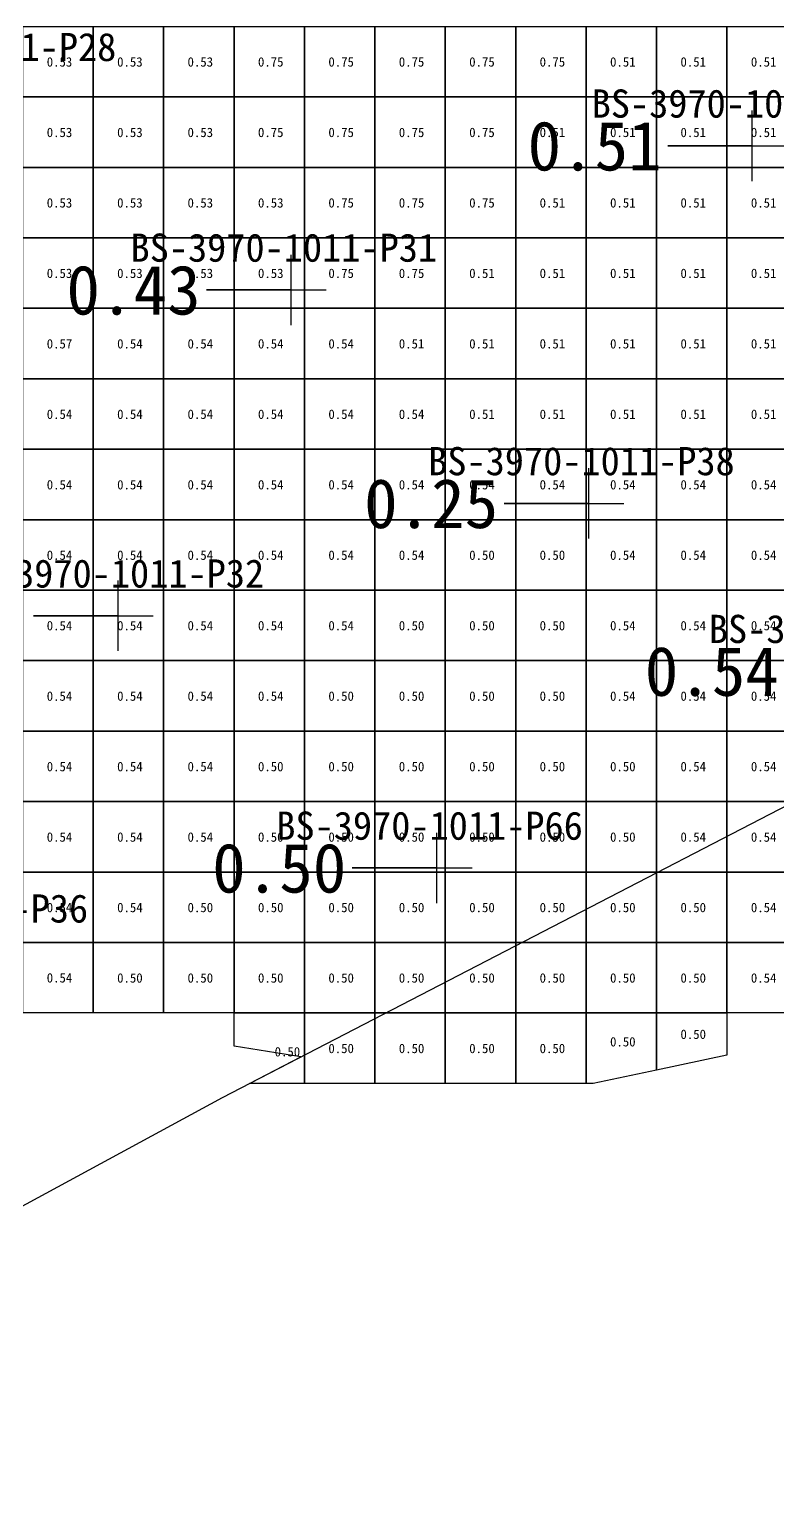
# Model space of a CAD drawing. Header units: metres. Extents: x 469759 to 470079, y 4349683 to 4349817.
# Drawn here: x 469814.47 to 469825.09, y 4349763.6 to 4349784.47 of the extents above; entities that cross this region are included whole.
import ezdxf

# ---------------------------------------------------------------- set-up
doc = ezdxf.new("R2010")
doc.units = ezdxf.units.M
for name, color, linetype in [('0.500-1.000', 4, 'Continuous'), ('点', 7, 'Continuous'), ('爆区方格网', 7, 'Continuous'), ('钻孔', 7, 'Continuous')]:
    doc.layers.add(name, color=color, linetype=linetype)
doc.styles.add('CN_TTF', font='simsunb.ttf')

msp = doc.modelspace()

# ---------------------------------------------------------------- linework, layer by layer
at = {"layer": '0.500-1.000', "color": 4, "lineweight": 30}
msp.add_lwpolyline([(469805.674, 4349763.484), (469811.803, 4349766.383), (469817.208, 4349769.309), (469830.212, 4349776.037), (469828.355, 4349783.26), (469828.126, 4349784.148), (469827.09, 4349788.178), (469827.09, 4349788.178), (469830.39, 4349787.295), (469832.714, 4349793.897), (469833.346, 4349795.69), (469833.842, 4349798.189), (469837.499, 4349797.463), (469836.318, 4349791.516), (469835.349, 4349786.629), (469837.253, 4349777.847), (469842.878, 4349781.034), (469847.681, 4349783.943), (469855.547, 4349787.292), (469859.965, 4349786.419), (469865.187, 4349784.317), (469869.485, 4349784.222)], dxfattribs=at)
at = {"layer": '点', "color": 138, "true_color": 0x004c4c}
for p, q in [((469824.732, 4349782.315), (469824.732, 4349783.315)), ((469824.232, 4349782.815), (469825.232, 4349782.815)), ((469818.183, 4349780.27), (469818.183, 4349781.27)), ((469817.683, 4349780.77), (469818.683, 4349780.77)), ((469822.41, 4349777.24), (469822.41, 4349778.24)), ((469821.91, 4349777.74), (469822.91, 4349777.74)), ((469815.727, 4349775.646), (469815.727, 4349776.646)), ((469815.227, 4349776.146), (469816.227, 4349776.146)), ((469820.253, 4349772.067), (469820.253, 4349773.067)), ((469819.753, 4349772.567), (469820.753, 4349772.567))]:
    msp.add_line(p, q, dxfattribs=at)
at = {"layer": '爆区方格网', "color": 4}
for points in [[(469814.373, 4349783.509), (469814.373, 4349784.509), (469815.373, 4349784.509), (469815.373, 4349783.509), (469814.373, 4349783.509)], [(469815.373, 4349783.509), (469815.373, 4349784.509), (469816.373, 4349784.509), (469816.373, 4349783.509), (469815.373, 4349783.509)], [(469816.373, 4349783.509), (469816.373, 4349784.509), (469817.373, 4349784.509), (469817.373, 4349783.509), (469816.373, 4349783.509)], [(469817.373, 4349783.509), (469817.373, 4349784.509), (469818.373, 4349784.509), (469818.373, 4349783.509), (469817.373, 4349783.509)], [(469818.373, 4349783.509), (469818.373, 4349784.509), (469819.373, 4349784.509), (469819.373, 4349783.509), (469818.373, 4349783.509)], [(469819.373, 4349783.509), (469819.373, 4349784.509), (469820.373, 4349784.509), (469820.373, 4349783.509), (469819.373, 4349783.509)], [(469820.373, 4349783.509), (469820.373, 4349784.509), (469821.373, 4349784.509), (469821.373, 4349783.509), (469820.373, 4349783.509)], [(469821.373, 4349783.509), (469821.373, 4349784.509), (469822.373, 4349784.509), (469822.373, 4349783.509), (469821.373, 4349783.509)], [(469822.373, 4349783.509), (469822.373, 4349784.509), (469823.373, 4349784.509), (469823.373, 4349783.509), (469822.373, 4349783.509)], [(469823.373, 4349783.509), (469823.373, 4349784.509), (469824.373, 4349784.509), (469824.373, 4349783.509), (469823.373, 4349783.509)], [(469824.373, 4349783.509), (469824.373, 4349784.509), (469825.373, 4349784.509), (469825.373, 4349783.509), (469824.373, 4349783.509)], [(469814.373, 4349782.509), (469814.373, 4349783.509), (469815.373, 4349783.509), (469815.373, 4349782.509), (469814.373, 4349782.509)], [(469815.373, 4349782.509), (469815.373, 4349783.509), (469816.373, 4349783.509), (469816.373, 4349782.509), (469815.373, 4349782.509)], [(469816.373, 4349782.509), (469816.373, 4349783.509), (469817.373, 4349783.509), (469817.373, 4349782.509), (469816.373, 4349782.509)], [(469817.373, 4349782.509), (469817.373, 4349783.509), (469818.373, 4349783.509), (469818.373, 4349782.509), (469817.373, 4349782.509)], [(469818.373, 4349782.509), (469818.373, 4349783.509), (469819.373, 4349783.509), (469819.373, 4349782.509), (469818.373, 4349782.509)], [(469819.373, 4349782.509), (469819.373, 4349783.509), (469820.373, 4349783.509), (469820.373, 4349782.509), (469819.373, 4349782.509)], [(469820.373, 4349782.509), (469820.373, 4349783.509), (469821.373, 4349783.509), (469821.373, 4349782.509), (469820.373, 4349782.509)], [(469821.373, 4349782.509), (469821.373, 4349783.509), (469822.373, 4349783.509), (469822.373, 4349782.509), (469821.373, 4349782.509)], [(469822.373, 4349782.509), (469822.373, 4349783.509), (469823.373, 4349783.509), (469823.373, 4349782.509), (469822.373, 4349782.509)], [(469823.373, 4349782.509), (469823.373, 4349783.509), (469824.373, 4349783.509), (469824.373, 4349782.509), (469823.373, 4349782.509)], [(469824.373, 4349782.509), (469824.373, 4349783.509), (469825.373, 4349783.509), (469825.373, 4349782.509), (469824.373, 4349782.509)], [(469814.373, 4349781.509), (469814.373, 4349782.509), (469815.373, 4349782.509), (469815.373, 4349781.509), (469814.373, 4349781.509)], [(469815.373, 4349781.509), (469815.373, 4349782.509), (469816.373, 4349782.509), (469816.373, 4349781.509), (469815.373, 4349781.509)], [(469816.373, 4349781.509), (469816.373, 4349782.509), (469817.373, 4349782.509), (469817.373, 4349781.509), (469816.373, 4349781.509)], [(469817.373, 4349781.509), (469817.373, 4349782.509), (469818.373, 4349782.509), (469818.373, 4349781.509), (469817.373, 4349781.509)], [(469818.373, 4349781.509), (469818.373, 4349782.509), (469819.373, 4349782.509), (469819.373, 4349781.509), (469818.373, 4349781.509)], [(469819.373, 4349781.509), (469819.373, 4349782.509), (469820.373, 4349782.509), (469820.373, 4349781.509), (469819.373, 4349781.509)], [(469820.373, 4349781.509), (469820.373, 4349782.509), (469821.373, 4349782.509), (469821.373, 4349781.509), (469820.373, 4349781.509)], [(469821.373, 4349781.509), (469821.373, 4349782.509), (469822.373, 4349782.509), (469822.373, 4349781.509), (469821.373, 4349781.509)], [(469822.373, 4349781.509), (469822.373, 4349782.509), (469823.373, 4349782.509), (469823.373, 4349781.509), (469822.373, 4349781.509)], [(469823.373, 4349781.509), (469823.373, 4349782.509), (469824.373, 4349782.509), (469824.373, 4349781.509), (469823.373, 4349781.509)], [(469824.373, 4349781.509), (469824.373, 4349782.509), (469825.373, 4349782.509), (469825.373, 4349781.509), (469824.373, 4349781.509)], [(469814.373, 4349780.509), (469814.373, 4349781.509), (469815.373, 4349781.509), (469815.373, 4349780.509), (469814.373, 4349780.509)], [(469815.373, 4349780.509), (469815.373, 4349781.509), (469816.373, 4349781.509), (469816.373, 4349780.509), (469815.373, 4349780.509)], [(469816.373, 4349780.509), (469816.373, 4349781.509), (469817.373, 4349781.509), (469817.373, 4349780.509), (469816.373, 4349780.509)], [(469817.373, 4349780.509), (469817.373, 4349781.509), (469818.373, 4349781.509), (469818.373, 4349780.509), (469817.373, 4349780.509)], [(469818.373, 4349780.509), (469818.373, 4349781.509), (469819.373, 4349781.509), (469819.373, 4349780.509), (469818.373, 4349780.509)], [(469819.373, 4349780.509), (469819.373, 4349781.509), (469820.373, 4349781.509), (469820.373, 4349780.509), (469819.373, 4349780.509)], [(469820.373, 4349780.509), (469820.373, 4349781.509), (469821.373, 4349781.509), (469821.373, 4349780.509), (469820.373, 4349780.509)], [(469821.373, 4349780.509), (469821.373, 4349781.509), (469822.373, 4349781.509), (469822.373, 4349780.509), (469821.373, 4349780.509)], [(469822.373, 4349780.509), (469822.373, 4349781.509), (469823.373, 4349781.509), (469823.373, 4349780.509), (469822.373, 4349780.509)], [(469823.373, 4349780.509), (469823.373, 4349781.509), (469824.373, 4349781.509), (469824.373, 4349780.509), (469823.373, 4349780.509)], [(469824.373, 4349780.509), (469824.373, 4349781.509), (469825.373, 4349781.509), (469825.373, 4349780.509), (469824.373, 4349780.509)], [(469814.373, 4349779.509), (469814.373, 4349780.509), (469815.373, 4349780.509), (469815.373, 4349779.509), (469814.373, 4349779.509)], [(469815.373, 4349779.509), (469815.373, 4349780.509), (469816.373, 4349780.509), (469816.373, 4349779.509), (469815.373, 4349779.509)], [(469816.373, 4349779.509), (469816.373, 4349780.509), (469817.373, 4349780.509), (469817.373, 4349779.509), (469816.373, 4349779.509)], [(469817.373, 4349779.509), (469817.373, 4349780.509), (469818.373, 4349780.509), (469818.373, 4349779.509), (469817.373, 4349779.509)], [(469818.373, 4349779.509), (469818.373, 4349780.509), (469819.373, 4349780.509), (469819.373, 4349779.509), (469818.373, 4349779.509)], [(469819.373, 4349779.509), (469819.373, 4349780.509), (469820.373, 4349780.509), (469820.373, 4349779.509), (469819.373, 4349779.509)], [(469820.373, 4349779.509), (469820.373, 4349780.509), (469821.373, 4349780.509), (469821.373, 4349779.509), (469820.373, 4349779.509)], [(469821.373, 4349779.509), (469821.373, 4349780.509), (469822.373, 4349780.509), (469822.373, 4349779.509), (469821.373, 4349779.509)], [(469822.373, 4349779.509), (469822.373, 4349780.509), (469823.373, 4349780.509), (469823.373, 4349779.509), (469822.373, 4349779.509)], [(469823.373, 4349779.509), (469823.373, 4349780.509), (469824.373, 4349780.509), (469824.373, 4349779.509), (469823.373, 4349779.509)], [(469824.373, 4349779.509), (469824.373, 4349780.509), (469825.373, 4349780.509), (469825.373, 4349779.509), (469824.373, 4349779.509)], [(469814.373, 4349778.509), (469814.373, 4349779.509), (469815.373, 4349779.509), (469815.373, 4349778.509), (469814.373, 4349778.509)], [(469815.373, 4349778.509), (469815.373, 4349779.509), (469816.373, 4349779.509), (469816.373, 4349778.509), (469815.373, 4349778.509)], [(469816.373, 4349778.509), (469816.373, 4349779.509), (469817.373, 4349779.509), (469817.373, 4349778.509), (469816.373, 4349778.509)], [(469817.373, 4349778.509), (469817.373, 4349779.509), (469818.373, 4349779.509), (469818.373, 4349778.509), (469817.373, 4349778.509)], [(469818.373, 4349778.509), (469818.373, 4349779.509), (469819.373, 4349779.509), (469819.373, 4349778.509), (469818.373, 4349778.509)], [(469819.373, 4349778.509), (469819.373, 4349779.509), (469820.373, 4349779.509), (469820.373, 4349778.509), (469819.373, 4349778.509)], [(469820.373, 4349778.509), (469820.373, 4349779.509), (469821.373, 4349779.509), (469821.373, 4349778.509), (469820.373, 4349778.509)], [(469821.373, 4349778.509), (469821.373, 4349779.509), (469822.373, 4349779.509), (469822.373, 4349778.509), (469821.373, 4349778.509)], [(469822.373, 4349778.509), (469822.373, 4349779.509), (469823.373, 4349779.509), (469823.373, 4349778.509), (469822.373, 4349778.509)], [(469823.373, 4349778.509), (469823.373, 4349779.509), (469824.373, 4349779.509), (469824.373, 4349778.509), (469823.373, 4349778.509)], [(469824.373, 4349778.509), (469824.373, 4349779.509), (469825.373, 4349779.509), (469825.373, 4349778.509), (469824.373, 4349778.509)], [(469814.373, 4349777.509), (469814.373, 4349778.509), (469815.373, 4349778.509), (469815.373, 4349777.509), (469814.373, 4349777.509)], [(469815.373, 4349777.509), (469815.373, 4349778.509), (469816.373, 4349778.509), (469816.373, 4349777.509), (469815.373, 4349777.509)], [(469816.373, 4349777.509), (469816.373, 4349778.509), (469817.373, 4349778.509), (469817.373, 4349777.509), (469816.373, 4349777.509)], [(469817.373, 4349777.509), (469817.373, 4349778.509), (469818.373, 4349778.509), (469818.373, 4349777.509), (469817.373, 4349777.509)], [(469818.373, 4349777.509), (469818.373, 4349778.509), (469819.373, 4349778.509), (469819.373, 4349777.509), (469818.373, 4349777.509)], [(469819.373, 4349777.509), (469819.373, 4349778.509), (469820.373, 4349778.509), (469820.373, 4349777.509), (469819.373, 4349777.509)], [(469820.373, 4349777.509), (469820.373, 4349778.509), (469821.373, 4349778.509), (469821.373, 4349777.509), (469820.373, 4349777.509)], [(469821.373, 4349777.509), (469821.373, 4349778.509), (469822.373, 4349778.509), (469822.373, 4349777.509), (469821.373, 4349777.509)], [(469822.373, 4349777.509), (469822.373, 4349778.509), (469823.373, 4349778.509), (469823.373, 4349777.509), (469822.373, 4349777.509)], [(469823.373, 4349777.509), (469823.373, 4349778.509), (469824.373, 4349778.509), (469824.373, 4349777.509), (469823.373, 4349777.509)], [(469824.373, 4349777.509), (469824.373, 4349778.509), (469825.373, 4349778.509), (469825.373, 4349777.509), (469824.373, 4349777.509)], [(469814.373, 4349776.509), (469814.373, 4349777.509), (469815.373, 4349777.509), (469815.373, 4349776.509), (469814.373, 4349776.509)], [(469815.373, 4349776.509), (469815.373, 4349777.509), (469816.373, 4349777.509), (469816.373, 4349776.509), (469815.373, 4349776.509)], [(469816.373, 4349776.509), (469816.373, 4349777.509), (469817.373, 4349777.509), (469817.373, 4349776.509), (469816.373, 4349776.509)], [(469817.373, 4349776.509), (469817.373, 4349777.509), (469818.373, 4349777.509), (469818.373, 4349776.509), (469817.373, 4349776.509)], [(469818.373, 4349776.509), (469818.373, 4349777.509), (469819.373, 4349777.509), (469819.373, 4349776.509), (469818.373, 4349776.509)], [(469819.373, 4349776.509), (469819.373, 4349777.509), (469820.373, 4349777.509), (469820.373, 4349776.509), (469819.373, 4349776.509)], [(469820.373, 4349776.509), (469820.373, 4349777.509), (469821.373, 4349777.509), (469821.373, 4349776.509), (469820.373, 4349776.509)], [(469821.373, 4349776.509), (469821.373, 4349777.509), (469822.373, 4349777.509), (469822.373, 4349776.509), (469821.373, 4349776.509)], [(469822.373, 4349776.509), (469822.373, 4349777.509), (469823.373, 4349777.509), (469823.373, 4349776.509), (469822.373, 4349776.509)], [(469823.373, 4349776.509), (469823.373, 4349777.509), (469824.373, 4349777.509), (469824.373, 4349776.509), (469823.373, 4349776.509)], [(469824.373, 4349776.509), (469824.373, 4349777.509), (469825.373, 4349777.509), (469825.373, 4349776.509), (469824.373, 4349776.509)], [(469814.373, 4349775.509), (469814.373, 4349776.509), (469815.373, 4349776.509), (469815.373, 4349775.509), (469814.373, 4349775.509)], [(469815.373, 4349775.509), (469815.373, 4349776.509), (469816.373, 4349776.509), (469816.373, 4349775.509), (469815.373, 4349775.509)], [(469816.373, 4349775.509), (469816.373, 4349776.509), (469817.373, 4349776.509), (469817.373, 4349775.509), (469816.373, 4349775.509)], [(469817.373, 4349775.509), (469817.373, 4349776.509), (469818.373, 4349776.509), (469818.373, 4349775.509), (469817.373, 4349775.509)], [(469818.373, 4349775.509), (469818.373, 4349776.509), (469819.373, 4349776.509), (469819.373, 4349775.509), (469818.373, 4349775.509)], [(469819.373, 4349775.509), (469819.373, 4349776.509), (469820.373, 4349776.509), (469820.373, 4349775.509), (469819.373, 4349775.509)], [(469820.373, 4349775.509), (469820.373, 4349776.509), (469821.373, 4349776.509), (469821.373, 4349775.509), (469820.373, 4349775.509)], [(469821.373, 4349775.509), (469821.373, 4349776.509), (469822.373, 4349776.509), (469822.373, 4349775.509), (469821.373, 4349775.509)], [(469822.373, 4349775.509), (469822.373, 4349776.509), (469823.373, 4349776.509), (469823.373, 4349775.509), (469822.373, 4349775.509)], [(469823.373, 4349775.509), (469823.373, 4349776.509), (469824.373, 4349776.509), (469824.373, 4349775.509), (469823.373, 4349775.509)], [(469824.373, 4349775.509), (469824.373, 4349776.509), (469825.373, 4349776.509), (469825.373, 4349775.509), (469824.373, 4349775.509)], [(469814.373, 4349774.509), (469814.373, 4349775.509), (469815.373, 4349775.509), (469815.373, 4349774.509), (469814.373, 4349774.509)], [(469815.373, 4349774.509), (469815.373, 4349775.509), (469816.373, 4349775.509), (469816.373, 4349774.509), (469815.373, 4349774.509)], [(469816.373, 4349774.509), (469816.373, 4349775.509), (469817.373, 4349775.509), (469817.373, 4349774.509), (469816.373, 4349774.509)], [(469817.373, 4349774.509), (469817.373, 4349775.509), (469818.373, 4349775.509), (469818.373, 4349774.509), (469817.373, 4349774.509)], [(469818.373, 4349774.509), (469818.373, 4349775.509), (469819.373, 4349775.509), (469819.373, 4349774.509), (469818.373, 4349774.509)], [(469819.373, 4349774.509), (469819.373, 4349775.509), (469820.373, 4349775.509), (469820.373, 4349774.509), (469819.373, 4349774.509)], [(469820.373, 4349774.509), (469820.373, 4349775.509), (469821.373, 4349775.509), (469821.373, 4349774.509), (469820.373, 4349774.509)], [(469821.373, 4349774.509), (469821.373, 4349775.509), (469822.373, 4349775.509), (469822.373, 4349774.509), (469821.373, 4349774.509)], [(469822.373, 4349774.509), (469822.373, 4349775.509), (469823.373, 4349775.509), (469823.373, 4349774.509), (469822.373, 4349774.509)], [(469823.373, 4349774.509), (469823.373, 4349775.509), (469824.373, 4349775.509), (469824.373, 4349774.509), (469823.373, 4349774.509)], [(469824.373, 4349774.509), (469824.373, 4349775.509), (469825.373, 4349775.509), (469825.373, 4349774.509), (469824.373, 4349774.509)], [(469814.373, 4349773.509), (469814.373, 4349774.509), (469815.373, 4349774.509), (469815.373, 4349773.509), (469814.373, 4349773.509)], [(469815.373, 4349773.509), (469815.373, 4349774.509), (469816.373, 4349774.509), (469816.373, 4349773.509), (469815.373, 4349773.509)], [(469816.373, 4349773.509), (469816.373, 4349774.509), (469817.373, 4349774.509), (469817.373, 4349773.509), (469816.373, 4349773.509)], [(469817.373, 4349773.509), (469817.373, 4349774.509), (469818.373, 4349774.509), (469818.373, 4349773.509), (469817.373, 4349773.509)], [(469818.373, 4349773.509), (469818.373, 4349774.509), (469819.373, 4349774.509), (469819.373, 4349773.509), (469818.373, 4349773.509)], [(469819.373, 4349773.509), (469819.373, 4349774.509), (469820.373, 4349774.509), (469820.373, 4349773.509), (469819.373, 4349773.509)], [(469820.373, 4349773.509), (469820.373, 4349774.509), (469821.373, 4349774.509), (469821.373, 4349773.509), (469820.373, 4349773.509)], [(469821.373, 4349773.509), (469821.373, 4349774.509), (469822.373, 4349774.509), (469822.373, 4349773.509), (469821.373, 4349773.509)], [(469822.373, 4349773.509), (469822.373, 4349774.509), (469823.373, 4349774.509), (469823.373, 4349773.509), (469822.373, 4349773.509)], [(469823.373, 4349773.509), (469823.373, 4349774.509), (469824.373, 4349774.509), (469824.373, 4349773.509), (469823.373, 4349773.509)], [(469824.373, 4349773.509), (469824.373, 4349774.509), (469825.373, 4349774.509), (469825.373, 4349773.509), (469824.373, 4349773.509)], [(469814.373, 4349772.509), (469814.373, 4349773.509), (469815.373, 4349773.509), (469815.373, 4349772.509), (469814.373, 4349772.509)], [(469815.373, 4349772.509), (469815.373, 4349773.509), (469816.373, 4349773.509), (469816.373, 4349772.509), (469815.373, 4349772.509)], [(469816.373, 4349772.509), (469816.373, 4349773.509), (469817.373, 4349773.509), (469817.373, 4349772.509), (469816.373, 4349772.509)], [(469817.373, 4349772.509), (469817.373, 4349773.509), (469818.373, 4349773.509), (469818.373, 4349772.509), (469817.373, 4349772.509)], [(469818.373, 4349772.509), (469818.373, 4349773.509), (469819.373, 4349773.509), (469819.373, 4349772.509), (469818.373, 4349772.509)], [(469819.373, 4349772.509), (469819.373, 4349773.509), (469820.373, 4349773.509), (469820.373, 4349772.509), (469819.373, 4349772.509)], [(469820.373, 4349772.509), (469820.373, 4349773.509), (469821.373, 4349773.509), (469821.373, 4349772.509), (469820.373, 4349772.509)], [(469821.373, 4349772.509), (469821.373, 4349773.509), (469822.373, 4349773.509), (469822.373, 4349772.509), (469821.373, 4349772.509)], [(469822.373, 4349772.509), (469822.373, 4349773.509), (469823.373, 4349773.509), (469823.373, 4349772.509), (469822.373, 4349772.509)], [(469823.373, 4349772.509), (469823.373, 4349773.509), (469824.373, 4349773.509), (469824.373, 4349772.509), (469823.373, 4349772.509)], [(469824.373, 4349772.509), (469824.373, 4349773.509), (469825.373, 4349773.509), (469825.373, 4349772.509), (469824.373, 4349772.509)], [(469814.373, 4349771.509), (469814.373, 4349772.509), (469815.373, 4349772.509), (469815.373, 4349771.509), (469814.373, 4349771.509)], [(469815.373, 4349771.509), (469815.373, 4349772.509), (469816.373, 4349772.509), (469816.373, 4349771.509), (469815.373, 4349771.509)], [(469816.373, 4349771.509), (469816.373, 4349772.509), (469817.373, 4349772.509), (469817.373, 4349771.509), (469816.373, 4349771.509)], [(469817.373, 4349771.509), (469817.373, 4349772.509), (469818.373, 4349772.509), (469818.373, 4349771.509), (469817.373, 4349771.509)], [(469818.373, 4349771.509), (469818.373, 4349772.509), (469819.373, 4349772.509), (469819.373, 4349771.509), (469818.373, 4349771.509)], [(469819.373, 4349771.509), (469819.373, 4349772.509), (469820.373, 4349772.509), (469820.373, 4349771.509), (469819.373, 4349771.509)], [(469820.373, 4349771.509), (469820.373, 4349772.509), (469821.373, 4349772.509), (469821.373, 4349771.509), (469820.373, 4349771.509)], [(469821.373, 4349771.509), (469821.373, 4349772.509), (469822.373, 4349772.509), (469822.373, 4349771.509), (469821.373, 4349771.509)], [(469822.373, 4349771.509), (469822.373, 4349772.509), (469823.373, 4349772.509), (469823.373, 4349771.509), (469822.373, 4349771.509)], [(469823.373, 4349771.509), (469823.373, 4349772.509), (469824.373, 4349772.509), (469824.373, 4349771.509), (469823.373, 4349771.509)], [(469824.373, 4349771.509), (469824.373, 4349772.509), (469825.373, 4349772.509), (469825.373, 4349771.509), (469824.373, 4349771.509)], [(469814.373, 4349771.509), (469815.373, 4349771.509), (469815.373, 4349770.509), (469814.394, 4349770.509), (469814.373, 4349770.513), (469814.373, 4349771.509)], [(469815.373, 4349770.509), (469815.373, 4349771.509), (469816.373, 4349771.509), (469816.373, 4349770.509), (469815.373, 4349770.509)], [(469816.373, 4349770.509), (469816.373, 4349771.509), (469817.373, 4349771.509), (469817.373, 4349770.509), (469816.373, 4349770.509)], [(469817.373, 4349770.509), (469817.373, 4349771.509), (469818.373, 4349771.509), (469818.373, 4349770.509), (469817.373, 4349770.509)], [(469818.373, 4349770.509), (469818.373, 4349771.509), (469819.373, 4349771.509), (469819.373, 4349770.509), (469818.373, 4349770.509)], [(469819.373, 4349770.509), (469819.373, 4349771.509), (469820.373, 4349771.509), (469820.373, 4349770.509), (469819.373, 4349770.509)], [(469820.373, 4349770.509), (469820.373, 4349771.509), (469821.373, 4349771.509), (469821.373, 4349770.509), (469820.373, 4349770.509)], [(469821.373, 4349770.509), (469821.373, 4349771.509), (469822.373, 4349771.509), (469822.373, 4349770.509), (469821.373, 4349770.509)], [(469822.373, 4349770.509), (469822.373, 4349771.509), (469823.373, 4349771.509), (469823.373, 4349770.509), (469822.373, 4349770.509)], [(469823.373, 4349770.509), (469823.373, 4349771.509), (469824.373, 4349771.509), (469824.373, 4349770.509), (469823.373, 4349770.509)], [(469824.373, 4349770.509), (469824.373, 4349771.509), (469825.373, 4349771.509), (469825.373, 4349770.509), (469824.373, 4349770.509)], [(469817.373, 4349770.509), (469818.373, 4349770.509), (469818.373, 4349769.509), (469817.595, 4349769.509), (469818.324, 4349769.886), (469817.373, 4349770.037), (469817.373, 4349770.509)], [(469818.373, 4349769.509), (469818.373, 4349770.509), (469819.373, 4349770.509), (469819.373, 4349769.509), (469818.373, 4349769.509)], [(469819.373, 4349769.509), (469819.373, 4349770.509), (469820.373, 4349770.509), (469820.373, 4349769.509), (469819.373, 4349769.509)], [(469820.373, 4349769.509), (469820.373, 4349770.509), (469821.373, 4349770.509), (469821.373, 4349769.509), (469820.373, 4349769.509)], [(469821.373, 4349769.509), (469821.373, 4349770.509), (469822.373, 4349770.509), (469822.373, 4349769.509), (469821.373, 4349769.509)], [(469822.373, 4349769.509), (469822.373, 4349770.509), (469823.373, 4349770.509), (469823.373, 4349769.699), (469822.475, 4349769.509), (469822.373, 4349769.509)], [(469823.373, 4349770.509), (469824.373, 4349770.509), (469824.373, 4349769.91), (469823.373, 4349769.699), (469823.373, 4349770.509)]]:
    msp.add_lwpolyline(points, close=True, dxfattribs=at)
at = {"layer": '钻孔', "color": 4, "lineweight": 35}
for p, q in [((469824.732, 4349782.815), (469823.532, 4349782.815)), ((469815.727, 4349776.146), (469814.527, 4349776.146)), ((469820.253, 4349772.567), (469819.053, 4349772.567))]:
    msp.add_line(p, q, dxfattribs=at)
at = {"layer": '钻孔', "color": 8, "lineweight": 35}
for p, q in [((469818.183, 4349780.77), (469816.983, 4349780.77)), ((469822.41, 4349777.74), (469821.21, 4349777.74))]:
    msp.add_line(p, q, dxfattribs=at)

# ---------------------------------------------------------------- texts
at = {"color": 4, "style": 'CN_TTF'}
for s, p in [('0.53', (469814.713, 4349783.939)), ('0.53', (469815.713, 4349783.939)), ('0.53', (469816.713, 4349783.939)), ('0.75', (469817.713, 4349783.939)), ('0.75', (469818.713, 4349783.939)), ('0.75', (469819.713, 4349783.939)), ('0.75', (469820.713, 4349783.939)), ('0.75', (469821.713, 4349783.939)), ('0.51', (469822.713, 4349783.939)), ('0.51', (469823.713, 4349783.939)), ('0.51', (469824.713, 4349783.939)), ('0.53', (469814.713, 4349782.939)), ('0.53', (469815.713, 4349782.939)), ('0.53', (469816.713, 4349782.939)), ('0.75', (469817.713, 4349782.939)), ('0.75', (469818.713, 4349782.939)), ('0.75', (469819.713, 4349782.939)), ('0.75', (469820.713, 4349782.939)), ('0.51', (469821.713, 4349782.939)), ('0.51', (469822.713, 4349782.939)), ('0.51', (469823.713, 4349782.939)), ('0.51', (469824.713, 4349782.939)), ('0.53', (469814.713, 4349781.939)), ('0.53', (469815.713, 4349781.939)), ('0.53', (469816.713, 4349781.939)), ('0.53', (469817.713, 4349781.939)), ('0.75', (469818.713, 4349781.939)), ('0.75', (469819.713, 4349781.939)), ('0.75', (469820.713, 4349781.939)), ('0.51', (469821.713, 4349781.939)), ('0.51', (469822.713, 4349781.939)), ('0.51', (469823.713, 4349781.939)), ('0.51', (469824.713, 4349781.939)), ('0.53', (469814.713, 4349780.939)), ('0.53', (469815.713, 4349780.939)), ('0.53', (469816.713, 4349780.939)), ('0.53', (469817.713, 4349780.939)), ('0.75', (469818.713, 4349780.939)), ('0.75', (469819.713, 4349780.939)), ('0.51', (469820.713, 4349780.939)), ('0.51', (469821.713, 4349780.939)), ('0.51', (469822.713, 4349780.939)), ('0.51', (469823.713, 4349780.939)), ('0.51', (469824.713, 4349780.939)), ('0.57', (469814.713, 4349779.939)), ('0.54', (469815.713, 4349779.939)), ('0.54', (469816.713, 4349779.939)), ('0.54', (469817.713, 4349779.939)), ('0.54', (469818.713, 4349779.939)), ('0.51', (469819.713, 4349779.939)), ('0.51', (469820.713, 4349779.939)), ('0.51', (469821.713, 4349779.939)), ('0.51', (469822.713, 4349779.939)), ('0.51', (469823.713, 4349779.939)), ('0.51', (469824.713, 4349779.939)), ('0.54', (469814.713, 4349778.939)), ('0.54', (469815.713, 4349778.939)), ('0.54', (469816.713, 4349778.939)), ('0.54', (469817.713, 4349778.939)), ('0.54', (469818.713, 4349778.939)), ('0.54', (469819.713, 4349778.939)), ('0.51', (469820.713, 4349778.939)), ('0.51', (469821.713, 4349778.939)), ('0.51', (469822.713, 4349778.939)), ('0.51', (469823.713, 4349778.939)), ('0.51', (469824.713, 4349778.939)), ('0.54', (469814.713, 4349777.939)), ('0.54', (469815.713, 4349777.939)), ('0.54', (469816.713, 4349777.939)), ('0.54', (469817.713, 4349777.939)), ('0.54', (469818.713, 4349777.939)), ('0.54', (469819.713, 4349777.939)), ('0.54', (469820.713, 4349777.939)), ('0.54', (469821.713, 4349777.939)), ('0.54', (469822.713, 4349777.939)), ('0.54', (469823.713, 4349777.939)), ('0.54', (469824.713, 4349777.939)), ('0.54', (469814.713, 4349776.939)), ('0.54', (469815.713, 4349776.939)), ('0.54', (469816.713, 4349776.939)), ('0.54', (469817.713, 4349776.939)), ('0.54', (469818.713, 4349776.939)), ('0.54', (469819.713, 4349776.939)), ('0.50', (469820.713, 4349776.939)), ('0.50', (469821.713, 4349776.939)), ('0.54', (469822.713, 4349776.939)), ('0.54', (469823.713, 4349776.939)), ('0.54', (469824.713, 4349776.939)), ('0.54', (469814.713, 4349775.939)), ('0.54', (469815.713, 4349775.939)), ('0.54', (469816.713, 4349775.939)), ('0.54', (469817.713, 4349775.939)), ('0.54', (469818.713, 4349775.939)), ('0.50', (469819.713, 4349775.939)), ('0.50', (469820.713, 4349775.939)), ('0.50', (469821.713, 4349775.939)), ('0.54', (469822.713, 4349775.939)), ('0.54', (469823.713, 4349775.939)), ('0.54', (469824.713, 4349775.939)), ('0.54', (469814.713, 4349774.939)), ('0.54', (469815.713, 4349774.939)), ('0.54', (469816.713, 4349774.939)), ('0.54', (469817.713, 4349774.939)), ('0.50', (469818.713, 4349774.939)), ('0.50', (469819.713, 4349774.939)), ('0.50', (469820.713, 4349774.939)), ('0.50', (469821.713, 4349774.939)), ('0.54', (469822.713, 4349774.939)), ('0.54', (469823.713, 4349774.939)), ('0.54', (469824.713, 4349774.939)), ('0.54', (469814.713, 4349773.939)), ('0.54', (469815.713, 4349773.939)), ('0.54', (469816.713, 4349773.939)), ('0.50', (469817.713, 4349773.939)), ('0.50', (469818.713, 4349773.939)), ('0.50', (469819.713, 4349773.939)), ('0.50', (469820.713, 4349773.939)), ('0.50', (469821.713, 4349773.939)), ('0.50', (469822.713, 4349773.939)), ('0.54', (469823.713, 4349773.939)), ('0.54', (469824.713, 4349773.939)), ('0.54', (469814.713, 4349772.939)), ('0.54', (469815.713, 4349772.939)), ('0.54', (469816.713, 4349772.939)), ('0.50', (469817.713, 4349772.939)), ('0.50', (469818.713, 4349772.939)), ('0.50', (469819.713, 4349772.939)), ('0.50', (469820.713, 4349772.939)), ('0.50', (469821.713, 4349772.939)), ('0.50', (469822.713, 4349772.939)), ('0.54', (469823.713, 4349772.939)), ('0.54', (469824.713, 4349772.939)), ('0.54', (469814.713, 4349771.939)), ('0.54', (469815.713, 4349771.939)), ('0.50', (469816.713, 4349771.939)), ('0.50', (469817.713, 4349771.939)), ('0.50', (469818.713, 4349771.939)), ('0.50', (469819.713, 4349771.939)), ('0.50', (469820.713, 4349771.939)), ('0.50', (469821.713, 4349771.939)), ('0.50', (469822.713, 4349771.939)), ('0.50', (469823.713, 4349771.939)), ('0.54', (469824.713, 4349771.939)), ('0.54', (469814.713, 4349770.941)), ('0.50', (469815.713, 4349770.939)), ('0.50', (469816.713, 4349770.939)), ('0.50', (469817.713, 4349770.939)), ('0.50', (469818.713, 4349770.939)), ('0.50', (469819.713, 4349770.939)), ('0.50', (469820.713, 4349770.939)), ('0.50', (469821.713, 4349770.939)), ('0.50', (469822.713, 4349770.939)), ('0.50', (469823.713, 4349770.939)), ('0.54', (469824.713, 4349770.939)), ('0.50', (469823.713, 4349770.14)), ('0.50', (469817.95, 4349769.892)), ('0.50', (469818.713, 4349769.939)), ('0.50', (469819.713, 4349769.939)), ('0.50', (469820.713, 4349769.939)), ('0.50', (469821.713, 4349769.939)), ('0.50', (469822.713, 4349770.034))]:
    msp.add_text(s, height=0.1333, dxfattribs=at).set_placement(p)
at = {"layer": '钻孔', "color": 138, "true_color": 0x004c4c, "style": 'CN_TTF'}
for s, p in [('BS-3970-1011-P28', (469811.348, 4349784.018)), ('BS-3970-1011-P39', (469822.452, 4349783.215)), ('BS-3970-1011-P31', (469815.903, 4349781.17)), ('BS-3970-1011-P38', (469820.13, 4349778.14)), ('BS-3970-1011-P32', (469813.447, 4349776.546)), ('BS-3970-1011-P43', (469824.116, 4349775.759)), ('BS-3970-1011-P66', (469817.973, 4349772.967)), ('BS-3970-1011-P36', (469810.947, 4349771.792))]:
    msp.add_text(s, height=0.4, dxfattribs=at).set_placement(p)
at = {"layer": '钻孔', "color": 4, "style": 'CN_TTF'}
for s, p in [('0.51', (469821.542, 4349782.465)), ('0.54', (469823.206, 4349775.009)), ('0.50', (469817.063, 4349772.217))]:
    msp.add_text(s, height=0.7, dxfattribs=at).set_placement(p)
at = {"layer": '钻孔', "color": 8, "style": 'CN_TTF'}
for s, p in [('0.43', (469814.993, 4349780.42)), ('0.25', (469819.22, 4349777.39))]:
    msp.add_text(s, height=0.7, dxfattribs=at).set_placement(p)

doc.saveas('drawing.dxf')
